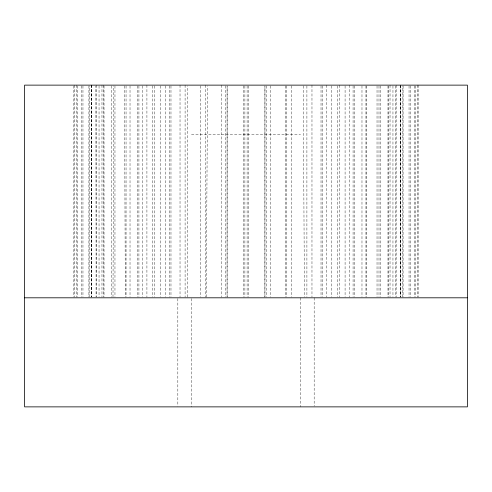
<?xml version="1.0" encoding="UTF-8"?>
<svg xmlns="http://www.w3.org/2000/svg" width="492" height="492" viewBox="0 0 492 492"><rect width="100%" height="100%" fill="white"/><g stroke="black" fill="none" stroke-linecap="round" stroke-linejoin="round"><path stroke-width="0.37" stroke-dasharray="2.46 1.84" d="M89.132 297.039L89.224 85.897M187.569 297.039L187.587 85.897M402.77 297.039L402.868 85.897M96.543 85.128L96.118 297.039L95.854 85.897M113 297.039L113.658 85.897M206.308 297.039L207.513 85.897M191.468 134.211L300.532 134.211M303.263 85.897L304.425 297.039M124.519 85.897L125.319 297.039M418.151 85.128L418.151 297.039M417.806 85.128L417.806 297.039M415.777 85.897L415.777 297.039M414.756 85.897L414.756 297.039M410.728 85.897L410.728 297.039M409.043 85.897L409.043 297.039M403.083 85.897L403.083 297.039M400.759 85.128L400.759 297.039M400.703 85.897L400.703 297.039M400.322 85.128L400.322 297.039M396.146 85.128L396.146 297.039M395.457 85.897L395.457 297.039M392.954 85.897L392.954 297.039M390.033 85.128L390.033 297.039M388.612 85.897L388.612 297.039M387.979 85.897L387.979 297.039M380.513 85.897L380.513 297.039M378.994 85.897L379 297.039M377.038 85.897L377.038 297.039M366.675 85.897L366.675 297.039M365.95 85.897L365.95 297.039M361.977 85.897L361.977 297.039M354.338 85.897L354.338 297.039M353.078 85.897L353.078 297.039M349.492 85.128L349.492 297.039M345.083 85.897L345.083 297.039M339.48 85.128L339.48 297.039M337.684 85.897L337.684 297.039M331.405 85.897L331.405 297.039M326.627 85.128L326.627 297.039M322.432 85.897L322.432 297.039M321.024 85.897L321.024 297.039M314.167 297.808L314.167 406.103M311.971 85.128L311.971 297.039M306.903 85.897L306.903 297.039M300.532 297.808L300.532 406.872M291.498 85.897L291.498 297.039M286.215 85.897L286.215 297.039M285.692 85.897L285.692 297.039M270.305 85.897L270.305 297.039M266.584 85.897L266.584 297.039M248.724 85.897L248.724 297.039M247.107 85.897L247.107 297.039M244.893 85.897L244.893 297.039M243.276 85.897L243.276 297.039M225.416 85.897L225.416 297.039M221.695 85.128L221.695 297.039M205.785 85.128L205.785 297.039M200.502 85.897L200.502 297.039M191.468 298.576L191.468 406.872M185.097 85.128L185.097 297.039M180.029 85.128L180.029 297.039M177.833 298.576L177.833 406.103M170.976 85.897L170.976 297.039M169.568 85.897L169.568 297.039M165.373 85.897L165.373 297.039M160.595 85.897L160.595 297.039M154.316 85.897L154.316 297.039M152.52 85.897L152.52 297.039M146.917 85.128L146.917 297.039M142.508 85.897L142.508 297.039M138.922 85.897L138.922 297.039M137.662 85.897L137.662 297.039M130.023 85.897L130.023 297.039M126.05 85.897L126.05 297.039M114.962 85.897L114.962 297.039M111.487 85.897L111.487 297.039M104.021 85.897L104.021 297.039M103.388 85.128L103.388 297.039M101.967 85.128L101.967 297.039M99.046 85.897L99.046 297.039M91.678 85.128L91.678 297.039M91.297 85.128L91.297 297.039M91.241 85.128L91.241 297.039M88.917 85.897L88.917 297.039M82.957 85.897L82.957 297.039M81.272 85.897L81.272 297.039M77.244 85.897L77.244 297.039M76.223 85.128L76.223 297.039M74.194 85.128L74.194 297.039M73.849 85.897L73.849 297.039M264.942 297.039L264.942 85.897L264.893 297.039M227.107 297.039L227.107 85.897L227.058 297.039"/><path stroke-width="0.74" d="M467.4 297.808L467.4 85.128L24.6 85.128L24.6 406.872L467.4 406.872L467.4 297.808L24.6 297.808"/></g></svg>
